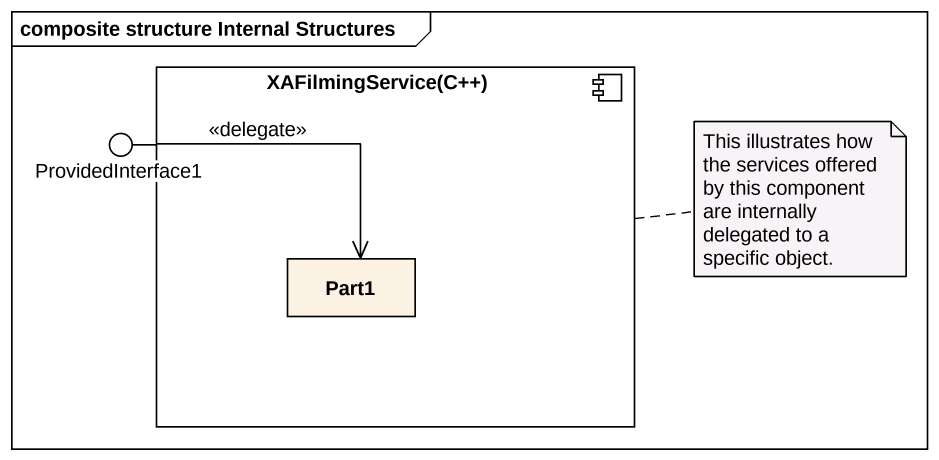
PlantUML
@startuml
mainframe composite structure Internal Structures
component "XAFilmingService(C++)" as XAFilmingService_C {
  rectangle Part1
}
() ProvidedInterface1
XAFilmingService_C -left- ProvidedInterface1
ProvidedInterface1 --> Part1 : <<delegate>>
note right of XAFilmingService_C : This illustrates how the services offered by this component are internally delegated to a specific object.
@enduml
